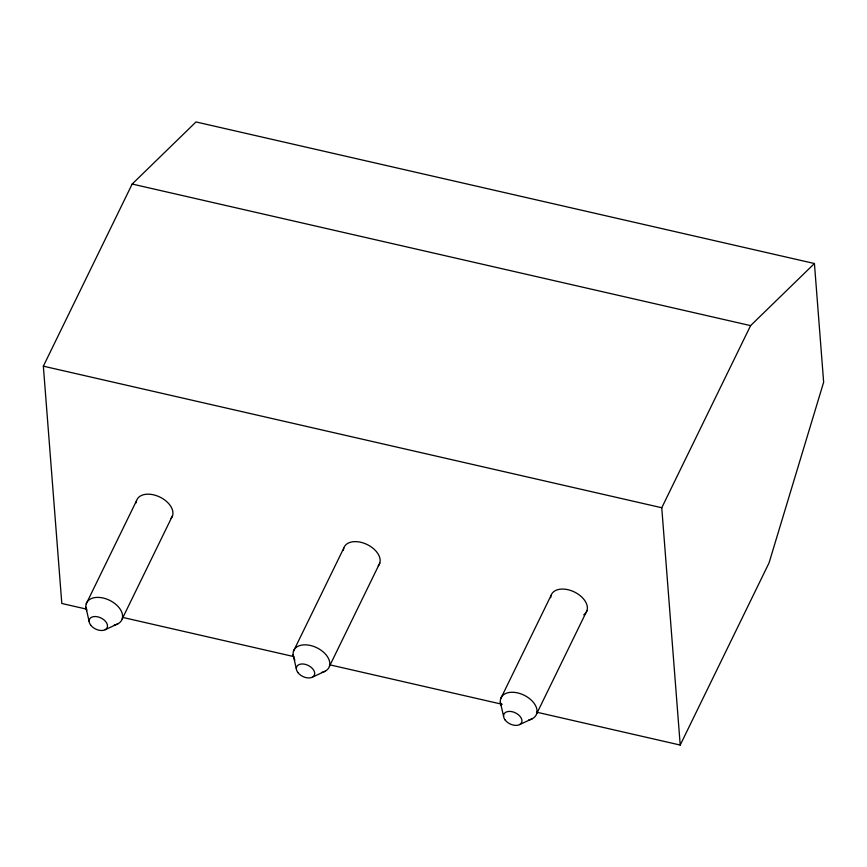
<?xml version="1.0" encoding="UTF-8"?>
<svg xmlns="http://www.w3.org/2000/svg" width="867" height="867" viewBox="0 0 867 867"><rect width="100%" height="100%" fill="white"/><g stroke="black" fill="none" stroke-linecap="round" stroke-linejoin="round"><path stroke-width="1.3" d="M86.863 609.208L61.806 603.475L43.35 366.167L132.174 184.042L196.007 121.944L814.427 263.525L823.65 382.184L769.04 562.921L680.216 745.056L536.489 712.143M86.223 603.855L136.563 500.649M122.225 618.886L172.555 515.681M293.447 651.301L343.787 548.096M329.449 666.333L379.779 563.127M500.671 698.748L551.011 595.542M536.673 713.769L587.002 610.563M680.216 745.056L661.759 507.748L750.594 325.624L814.427 263.525M105.156 629.724L117.934 623.785M312.38 677.16L325.158 671.221M519.604 724.606L532.381 718.667M132.174 184.042L750.594 325.624M43.35 366.167L661.759 507.748M122.464 617.358L293.87 656.601M329.471 664.751L502.21 704.297M500.313 702.053L503.575 716.294M293.089 654.607L296.341 668.858M85.866 607.171L89.117 621.411M343.408 550.263A19.551 12.311 26 0 1 366.308 544.14A19.551 12.311 26 0 1 378.196 565.923M550.632 597.71A19.551 12.311 26 0 1 575.07 592.324A19.551 12.311 26 0 1 583.729 614.855M501.213 705.651A19.551 12.311 26 0 1 511.422 692.278A19.551 12.311 26 0 1 534.863 704.427A19.551 12.311 26 0 1 528.751 719.924M294.888 660.036A19.551 12.311 26 0 1 302.746 644.94A19.551 12.311 26 0 1 327.249 656.384A19.551 12.311 26 0 1 321.527 672.478M136.184 502.817A19.551 12.311 26 0 1 159.084 496.693A19.551 12.311 26 0 1 170.972 518.477M86.754 610.769A19.551 12.311 26 0 1 96.963 597.396A19.551 12.311 26 0 1 120.415 609.544A19.551 12.311 26 0 1 114.303 625.031M297.836 672.478A9.775 6.156 26 0 0 313.735 676.108A9.775 6.156 26 0 0 305 664.285A9.775 6.156 26 0 0 297.836 672.478M505.06 719.913A9.775 6.156 26 0 0 520.959 723.555A9.775 6.156 26 0 0 512.234 711.72A9.775 6.156 26 0 0 505.06 719.913M90.612 625.031A9.775 6.156 26 0 0 106.511 628.673A9.775 6.156 26 0 0 97.776 616.838A9.775 6.156 26 0 0 90.612 625.031"/></g></svg>
